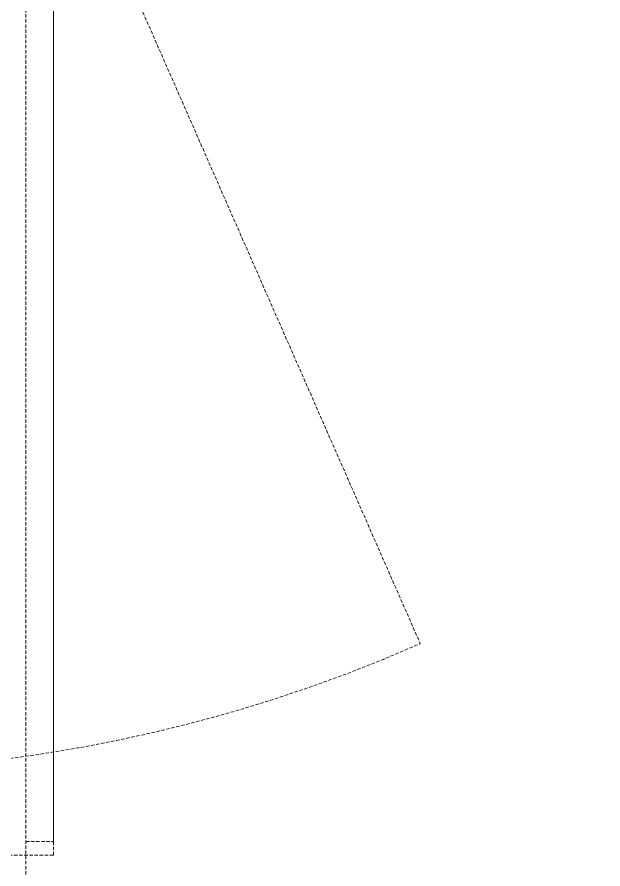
# Model space of a CAD drawing. Extents: x -1457 to 23780, y -2071 to 4205.
# Drawn here: x 13073.8 to 13116.6, y 1700 to 1762.2 of the extents above; entities that cross this region are included whole.
import ezdxf

# ---------------------------------------------------------------- set-up
doc = ezdxf.new("R2010")
doc.units = 0
doc.header["$MEASUREMENT"] = 0
doc.linetypes.add('HIDDEN', pattern=[0.375, 0.25, -0.125])
doc.layers.add('M-TEFRIS2-015', color=129, linetype='Continuous', lineweight=9)

msp = doc.modelspace()

# ---------------------------------------------------------------- linework, layer by layer
at = {"layer": 'M-TEFRIS2-015', "linetype": 'HIDDEN', "lineweight": 0}
msp.add_line((13074.5, 1216.591), (13074.5, 1835), dxfattribs=at)
for points in [[(13074.5, 1250.478, -0.146575), (16650.5, 2301.358, -0.146575)], [(13074.5, 1209.101, -0.147553), (16652.5, 2266.705)], [(13055.865, 1124.027, -0.149972), (16650.5, 2206.094)], [(16671.487, 2158.026, 0.152192), (13054.425, 1065.279, 0.152192)], [(13033.607, 1157.262, -0.075525), (14783.962, 1979.921, -0.075525)]]:
    msp.add_lwpolyline(points, format="xyb", dxfattribs=at)
for points in [[(13072.5, 1701), (13076.5, 1701), (13076.5, 1824), (13072.5, 1824)], [(13074.5, 1702), (13076.5, 1702), (13076.5, 1823), (13074.5, 1823)], [(13058.76, 1817.895), (13103.307, 1716.456)]]:
    msp.add_lwpolyline(points, dxfattribs=at)
for centre, radius, start, end in [((16616.87, -4193.952), 6467.021, 89.7020434, 123.2134137), ((16616.388, -4192.323), 6055, 89.4850852, 125.5486994), ((13058.76, 1817.895), 110.79, 269.60696, 293.70858)]:
    msp.add_arc(centre, radius, start, end, dxfattribs=at)

doc.saveas('drawing.dxf')
